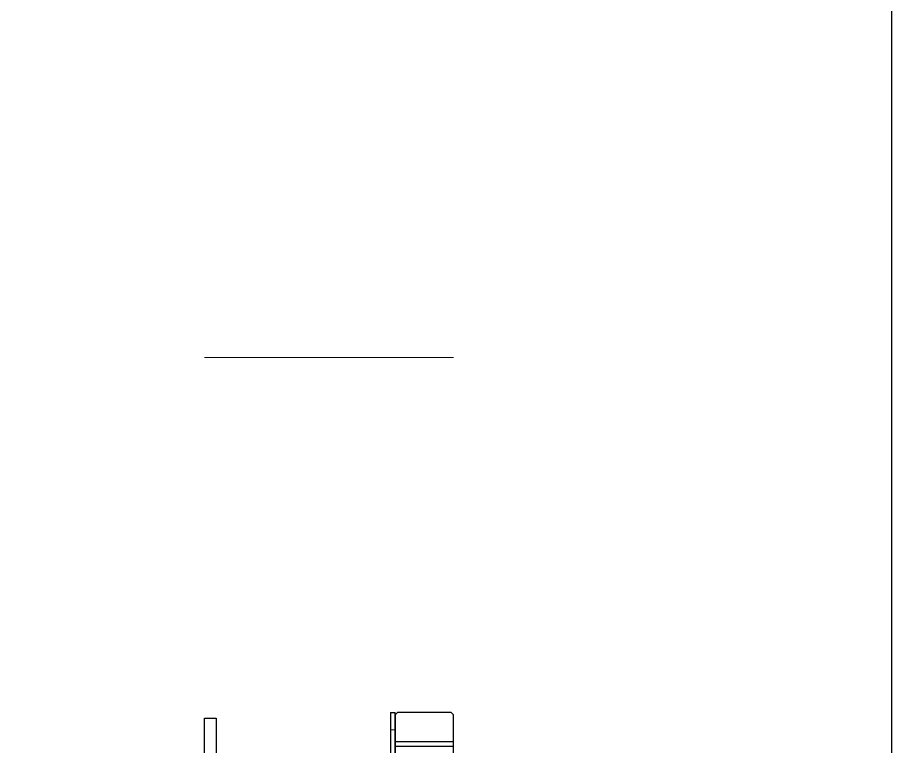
# Model space of a CAD drawing. Header units: millimetres. Extents: x -16130 to 36813, y -8099 to 27484.
# Drawn here: x 31326.3 to 31701.8, y 15763 to 16076.4 of the extents above; entities that cross this region are included whole.
import ezdxf

# ---------------------------------------------------------------- set-up
doc = ezdxf.new("R2010")
doc.units = ezdxf.units.MM
doc.header["$LTSCALE"] = 6
doc.linetypes.add('HIDDEN', pattern=[9.525, 6.35, -3.175])
doc.layers.add('04_HIDDEN', color=2, linetype='HIDDEN', lineweight=13)
doc.layers.add('10_DRAFT', color=8, linetype='Continuous', lineweight=0, plot=False)

# ---------------------------------------------------------------- blocks, each defined once
blk = doc.blocks.new('A$C544162FB_1_1')
at = {"color": 0}
blk.add_line((-80, -155), (-75, -155), dxfattribs=at)
for points in [[(-80, -195.13), (-80, -155)], [(-75, -155), (-75, -195.13)]]:
    blk.add_lwpolyline(points, dxfattribs=at)
at = {"layer": '10_DRAFT'}
blk.add_line((-80, 0), (0, 0), dxfattribs=at)
blk = doc.blocks.new('A$C44770B69_1_1')
at = {"color": 0}
for p, q in [((-24, -152.5), (-25, -153.5)), ((-1, -152.5), (-24, -152.5)), ((0, -153.5), (-1, -152.5)), ((-25, -165), (0, -165)), ((-25, -167), (0, -167))]:
    blk.add_line(p, q, dxfattribs=at)
blk.add_lwpolyline([(-25, -153.5), (-25, -680), (0, -680), (0, -153.5)], dxfattribs=at)
at = {"layer": '10_DRAFT'}
blk.add_line((-25, 0), (0, 0), dxfattribs=at)
blk = doc.blocks.new('A$C11093AEF_1_1')
at = {"color": 0}
blk.add_line((-2, -152.5), (0, -152.5), dxfattribs=at)
for points in [[(-2, -152.5), (-2, -197.13)], [(0, -197.13), (0, -152.5)]]:
    blk.add_lwpolyline(points, dxfattribs=at)
at = {"layer": '04_HIDDEN'}
blk.add_line((-2, -160), (0, -160), dxfattribs=at)
at = {"layer": '10_DRAFT'}
blk.add_line((-2, 0), (0, 0), dxfattribs=at)

msp = doc.modelspace()

# ---------------------------------------------------------------- linework, layer by layer
at = {"color": 2}
msp.add_lwpolyline([(26312.91024, 17119.66734), (31701.83911, 17119.66734), (31701.83911, 13050.86127), (26312.91024, 13050.86127)], close=True, dxfattribs=at)

# ---------------------------------------------------------------- block references
for name, p in [('A$C44770B69_1_1', (31513.58637, 15930.15458)), ('A$C11093AEF_1_1', (31488.58637, 15930.15458)), ('A$C544162FB_1_1', (31486.58637, 15930.15458))]:
    msp.add_blockref(name, p)

doc.saveas('drawing.dxf')
